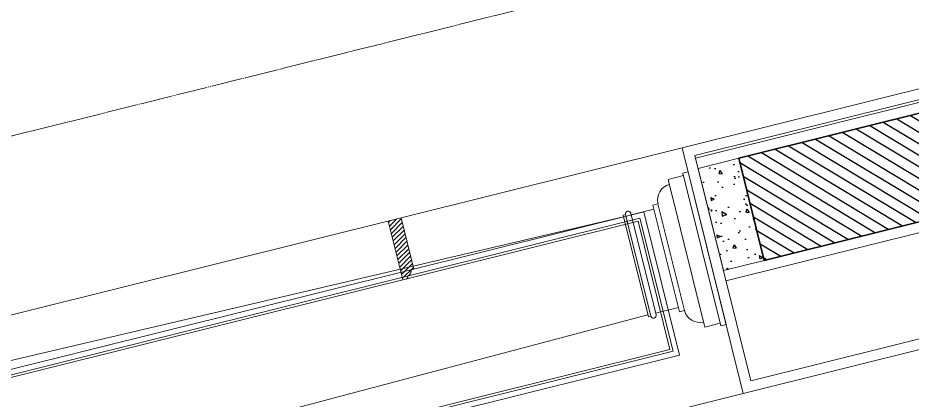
# Model space of a CAD drawing. Header units: inches. Extents: x 122939 to 389145, y 29603 to 574065.
# Drawn here: x 331125 to 332825, y 495295 to 496020 of the extents above; entities that cross this region are included whole.
import ezdxf

# ---------------------------------------------------------------- set-up
doc = ezdxf.new("R2010")
doc.units = ezdxf.units.IN
doc.header["$MEASUREMENT"] = 0
doc.linetypes.add('PHANTOM-Z', pattern=[69.2, 60, -1.4, 2.5, -1.4, 2.5, -1.4])
for name, color, linetype, lineweight in [('a-cut', 30, 'PHANTOM-Z', 18), ('A-RNDR-CONC', 2, 'Continuous', 18), ('A-RNDR-PLST', 1, 'Continuous', 9), ('DIM', 252, 'Continuous', 35)]:
    doc.layers.add(name, color=color, linetype=linetype, lineweight=lineweight)
for name, color, linetype in [('A-WALL', 7, 'Continuous'), ('Calliper_wall hatch_CHB', 8, 'Continuous'), ('CQ Wall hatch_CHB', 8, 'Continuous'), ('Ext.Walls', 31, 'Continuous'), ('gypsum', 31, 'Continuous'), ('hatch', 8, 'Continuous')]:
    doc.layers.add(name, color=color, linetype=linetype)

# ---------------------------------------------------------------- blocks, each defined once
blk = doc.blocks.new('deco column')
at = {"layer": 'Ext.Walls', "lineweight": 0}
for p, q in [((7265.1, -5287.7, 0), (7265.1, -5297.7, 0)), ((7564.1, -5287.7, 0), (7265.1, -5287.7, 0)), ((7564.1, -5297.7, 0), (7265.1, -5297.7, 0)), ((7270.1, -5297.7, 0), (7270.1, -5327.7, 0)), ((7559.1, -5297.7, 0), (7559.1, -5327.7, 0)), ((7564.1, -5287.7, 0), (7564.1, -5297.7, 0)), ((7559.1, -5327.7, 0), (7270.1, -5327.7, 0)), ((7310.1, -5357.8, 0), (7310.1, -5367.8, 0)), ((7519.1, -5357.8, 0), (7310.1, -5357.8, 0)), ((7519.1, -5367.8, 0), (7310.1, -5367.8, 0)), ((7318.4, -5412.4, 0), (7318.4, -5367.8, 0)), ((7510.7, -5412.4, 0), (7510.7, -5367.8, 0)), ((7519.1, -5357.8, 0), (7519.1, -5367.8, 0)), ((7514, -5412.4, 0), (7315.1, -5412.4, 0)), ((7315.1, -5427.4, 0), (7315.1, -5422.4, 0)), ((7514, -5422.4, 0), (7315.1, -5422.4, 0)), ((7514, -5422.4, 0), (7514, -5427.4, 0)), ((7318.7, -5427.4, 0), (7289.6, -7503.4, 0)), ((7514, -5427.4, 0), (7315.1, -5427.4, 0)), ((7510.5, -5427.4, 0), (7539.6, -7503.4, 0))]:
    blk.add_line(p, q, dxfattribs=at)
for centre, radius, start, end in [((7310.1, -5327.7, 0), 30, 180, 270), ((7519.1, -5327.7, 0), 30, 270, 360), ((7315.1, -5417.4, 0), 5, 90, 270), ((7514, -5417.4, 0), 5, 270, 90)]:
    blk.add_arc(centre, radius, start, end, dxfattribs=at)

msp = doc.modelspace()

# ---------------------------------------------------------------- hatches: boundary and pattern name
at = {"layer": 'Calliper_wall hatch_CHB'}
h = msp.add_hatch(dxfattribs=at)
h.set_pattern_fill('AR-CONC', color=256, scale=10, angle=-90, style=0)
h.set_pattern_definition([(333.971423, (279258.244, 592867.086), (11.227812, -71.11917), [7.5, -82.5]), (278.97142, (279258.244, 592867.09), (69.643965, 31.625426), [6, -66]), (24.42287, (279259.18, 592861.16), (80.871776, -39.493744), [6.37402, -70.11421]), (330.15562, (279277.65, 592871.915), (9.70499, -107.5631), [11.25, -123.75]), (20.60706, (279278.46, 592862.95), (117.09634, -67.1822), [9.56103, -105.17138]), (275.15559, (279277.65, 592871.92), (117.09634, -67.1822), [9, -99]), (304.971423, (279275.215, 592861.004), (-24.659192, -67.645578), [7.5, -82.5]), (249.97142, (279275.215, 592861.004), (76.244295, -6.103844), [6, -66]), (355.42287, (279273.16, 592855.37), (51.585102, -73.74942), [6.37402, -70.11421]), (321.471423, (279258.244, 592867.086), (32.598146, 6.857308), [0, -65.2, 0, -67, 0, -66.25]), (291.471423, (279258.244, 592867.086), (44.62585, -16.006101), [0, -38.2, 0, -63.7, 0, -25.25]), (251.471423, (279252.86, 592888.727), (10.6997366, -52.3475577), [0, -25, 0, -78, 0, -103.5]), (241.471423, (279250.446, 592898.43), (23.794676, -54.17642), [0, -32.5, 0, -51.8, 0, -73.5])])
h.paths.add_polyline_path([(332495.867, 495753.934), (332544.154, 495559.85), (332466.5, 495540.53), (332418.212, 495734.613)])
at = {"layer": 'CQ Wall hatch_CHB'}
h = msp.add_hatch(dxfattribs=at)
h.set_pattern_fill('ANSI31', color=8, scale=150, angle=90)
h.set_pattern_definition([(148.971423, (279258.244, 592867.086), (-9.6649787, -16.0670684), [])])
h.paths.add_polyline_path([(333078.117, 495898.796), (333126.404, 495704.713), (332544.154, 495559.85), (332495.867, 495753.934)])
at = {"layer": 'hatch', "lineweight": 0, "ltscale": 5}
h = msp.add_hatch(dxfattribs=at)
h.set_pattern_fill('ANSI31,_O', color=256, scale=50, angle=-180)
h.set_pattern_definition([(225, (-58727.869, 725427.9526), (4.41941738, -4.41941738), [])])
edge = h.paths.add_edge_path()
edge.add_line((331853.629, 495640.474), (331829.37, 495634.438))
edge.add_line((331829.37, 495634.438), (331857.132, 495522.855))
edge.add_line((331857.132, 495522.855), (331866.836, 495525.27))
edge.add_line((331866.836, 495525.27), (331865.629, 495530.122))
edge.add_arc((331863.214, 495539.826), 10, 283.971423, 373.971423)
edge.add_line((331872.918, 495542.24), (331877.77, 495543.447))
edge.add_line((331877.77, 495543.447), (331853.629, 495640.474))

# ---------------------------------------------------------------- linework, layer by layer
at = {"elevation": 0}
msp.add_lwpolyline([(333078.117, 495898.796), (333126.404, 495704.713), (332544.154, 495559.85), (332495.867, 495753.934)], close=True, dxfattribs=at)
at = {"layer": 'a-cut'}
msp.add_line((334103.614, 496540.121, 0.001), (329371.872, 495362.872, 0.001), dxfattribs=at)
at = {"layer": 'A-RNDR-CONC', "elevation": 0}
msp.add_lwpolyline([(332495.867, 495753.934), (332544.154, 495559.85), (332466.5, 495540.53), (332418.212, 495734.613)], close=True, dxfattribs=at)
at = {"layer": 'A-RNDR-PLST', "color": 1, "ltscale": 0.03}
for p, q in [((332413.388, 495754.001, 0), (333073.29, 495918.196, 0)), ((332471.323, 495521.142, 0), (333519.399, 495781.88, 0))]:
    msp.add_line(p, q, dxfattribs=at)
at = {"layer": 'A-WALL', "elevation": 0}
msp.add_lwpolyline([(332495.867, 495753.934), (332544.154, 495559.85), (333126.404, 495704.713), (333078.117, 495898.796)], close=True, dxfattribs=at)
at = {"layer": 'gypsum', "lineweight": 0, "ltscale": 5}
msp.add_line((332503.983, 495307.033, -0.002), (330193.432, 494731.329, -0.006), dxfattribs=at)
at = {"layer": 'gypsum', "lineweight": 0, "ltscale": 5, "elevation": -0.002}
for points in [[(333058.271, 495444.939), (332503.983, 495307.033), (332387.949, 495773.412), (333067.262, 495942.424)], [(333053.443, 495464.347), (332518.563, 495331.27), (332412.186, 495758.832), (333072.091, 495923.015)], [(332387.949, 495773.412), (330077.23, 495198.509)], [(332315.05, 495652.25), (332382.803, 495379.91), (331023.096, 495041.594), (330955.339, 495313.932), (332315.05, 495652.25)], [(332307.761, 495640.131), (332370.685, 495387.2), (331030.386, 495053.712), (330967.458, 495306.643), (332307.761, 495640.131)], [(332304.116, 495634.072), (332364.625, 495390.845), (331034.031, 495059.772), (330973.516, 495302.998), (332304.116, 495634.072)]]:
    msp.add_lwpolyline(points, dxfattribs=at)
msp.add_lwpolyline([(331853.629, 495640.474), (331829.37, 495634.438), (331857.132, 495522.855), (331866.836, 495525.27), (331865.629, 495530.122, 0.41421356), (331872.918, 495542.24), (331877.77, 495543.447), (331853.629, 495640.474)], format="xyb", dxfattribs=at)

# ---------------------------------------------------------------- block references
at = {"layer": 'DIM', "rotation": 283.9714232829858}
msp.add_blockref('deco column', (335776.461, 504054.896, 0.004), dxfattribs=at)

doc.saveas('drawing.dxf')
